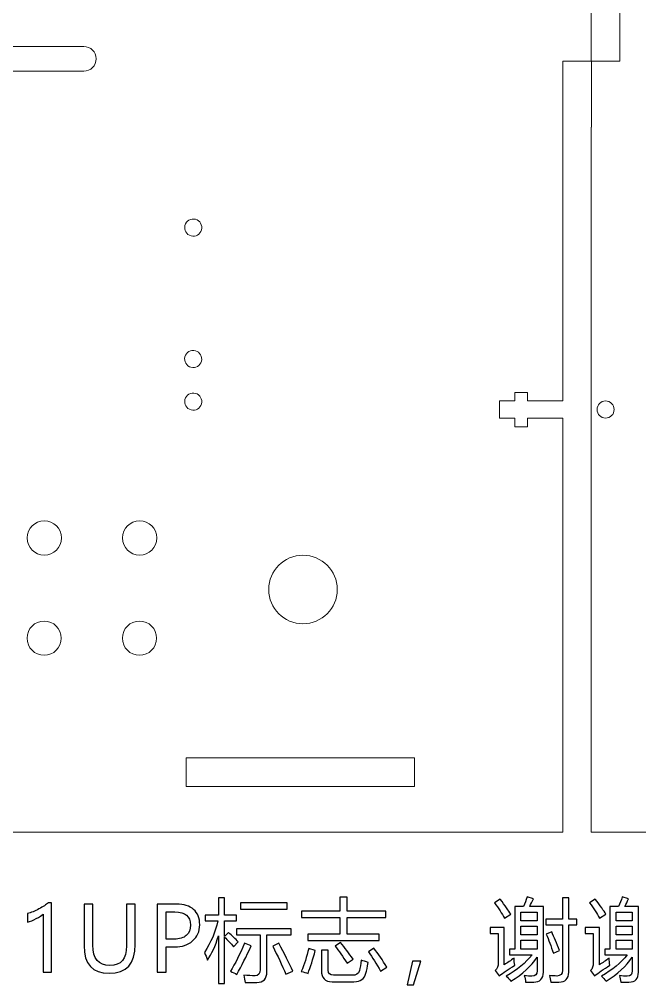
# Model space of a CAD drawing. Header units: centimetres. Extents: x -84 to 49, y -29 to 29.
# Drawn here: x -6.39 to 4.48, y -29.33 to -12.43 of the extents above; entities that cross this region are included whole.
import ezdxf

# ---------------------------------------------------------------- set-up
doc = ezdxf.new("R2010")
doc.units = ezdxf.units.CM
doc.header["$MEASUREMENT"] = 0
doc.layers.add('layer 1', color=7, linetype='Continuous')

msp = doc.modelspace()

# ---------------------------------------------------------------- linework, layer by layer
at = {"layer": 'layer 1', "color": 142, "lineweight": 20}
for points, knots in [([(3.62813, -26.66541), (3.62813, -26.66541), (28.50078, -26.66541), (28.50078, -26.66541), (28.50078, -26.66541), (28.50078, -26.66541), (29.88813, -21.49287), (29.88813, -21.49287), (29.88813, -21.49287), (29.88813, -21.49287), (28.47722, -21.11484), (28.47722, -21.11484), (28.47722, -21.11484), (28.47722, -21.11484), (28.21859, -22.08017), (28.21859, -22.08017), (28.21859, -22.08017), (28.21859, -22.08017), (27.73561, -21.95077), (27.73561, -21.95077), (27.73561, -21.95077), (27.73561, -21.95077), (27.99426, -20.98543), (27.99426, -20.98543), (27.99426, -20.98543), (27.99426, -20.98543), (27.99402, -20.98537), (27.99402, -20.98537), (27.99402, -20.98537), (27.99402, -20.98537), (28.11046, -20.55067), (28.11046, -20.55067), (28.11046, -20.55067), (28.11046, -20.55067), (24.24679, -19.51544), (24.24679, -19.51544), (24.24679, -19.51544), (24.24679, -19.51544), (24.13033, -19.95009), (24.13033, -19.95009), (24.13033, -19.95009), (24.13033, -19.95009), (20.36115, -18.94022), (20.36115, -18.94022), (20.36115, -18.94022), (20.36115, -18.94022), (20.19035, -19.57772), (20.19035, -19.57772), (20.19035, -19.57772), (20.19035, -19.57772), (20.33524, -19.61651), (20.33524, -19.61651), (20.33524, -19.61651), (20.33524, -19.61651), (20.27827, -19.82902), (20.27827, -19.82902), (20.27827, -19.82902), (20.27827, -19.82902), (20.1334, -19.79022), (20.1334, -19.79022), (20.1334, -19.79022), (20.1334, -19.79022), (20.06353, -20.05098), (20.06353, -20.05098), (20.06353, -20.05098), (20.06353, -20.05098), (19.77375, -19.97339), (19.77375, -19.97339), (19.77375, -19.97339), (19.77375, -19.97339), (19.84361, -19.71259), (19.84361, -19.71259), (19.84361, -19.71259), (19.84361, -19.71259), (19.69872, -19.67372), (19.69872, -19.67372), (19.69872, -19.67372), (19.69872, -19.67372), (19.75571, -19.46125), (19.75571, -19.46125), (19.75571, -19.46125), (19.75571, -19.46125), (19.90057, -19.50003), (19.90057, -19.50003), (19.90057, -19.50003), (19.90057, -19.50003), (20.07139, -18.86255), (20.07139, -18.86255), (20.07139, -18.86255), (20.07139, -18.86255), (16.30426, -17.85308), (16.30426, -17.85308), (16.30426, -17.85308), (16.30426, -17.85308), (16.4343, -17.36768), (16.4343, -17.36768), (16.4343, -17.36768), (13.91012, -12.86763), (11.62689, -4.30798), (17.20939, 2.113), (17.20939, 2.113), (17.20939, 2.113), (16.32521, 5.41296), (16.32521, 5.41296), (16.32521, 5.41296), (15.85448, 7.16956), (14.84009, 7.59481), (12.94908, 7.06738), (12.94908, 7.06738), (12.94908, 7.06738), (3.62849, 4.56991), (3.62849, 4.56991), (3.62849, 4.56991), (3.62849, 4.56991), (3.62849, -9.16541), (3.62849, -9.16541), (3.62849, -9.16541), (3.62849, -9.16541), (4.12813, -9.16539), (4.12813, -9.16539), (4.12813, -9.16539), (4.12813, -9.16539), (4.12812, -11.0153), (4.12812, -11.0153), (4.12812, -11.0153), (4.12812, -11.0153), (4.78809, -11.01539), (4.78809, -11.01539), (4.78809, -11.01539), (4.78809, -11.01539), (4.7881, -10.86542), (4.7881, -10.86542), (4.7881, -10.86542), (4.7881, -10.86542), (5.0081, -10.86543), (5.0081, -10.86543), (5.0081, -10.86543), (5.0081, -10.86543), (5.0081, -11.0154), (5.0081, -11.0154), (5.0081, -11.0154), (5.0081, -11.0154), (5.27811, -11.01541), (5.27811, -11.01541), (5.27811, -11.01541), (5.27811, -11.01541), (5.2781, -11.31542), (5.2781, -11.31542), (5.2781, -11.31542), (5.2781, -11.31542), (5.0081, -11.31541), (5.0081, -11.31541), (5.0081, -11.31541), (5.0081, -11.31541), (5.0081, -11.46541), (5.0081, -11.46541), (5.0081, -11.46541), (5.0081, -11.46541), (4.78808, -11.46542), (4.78808, -11.46542), (4.78808, -11.46542), (4.78808, -11.46542), (4.7881, -11.31541), (4.7881, -11.31541), (4.7881, -11.31541), (4.7881, -11.31541), (4.12809, -11.31541), (4.12809, -11.31541), (4.12809, -11.31541), (4.12809, -11.31541), (4.1281, -13.16539), (4.1281, -13.16539), (4.1281, -13.16539), (4.1281, -13.16539), (3.62849, -13.16541), (3.62849, -13.16541), (3.62849, -13.16541), (3.62849, -13.16541), (3.62849, -14.3219), (3.62849, -14.3219), (3.62849, -14.3219), (3.62849, -14.3219), (3.62813, -14.3219), (3.62813, -14.3219), (3.62813, -14.3219), (3.62812, -18.43644), (3.62813, -22.55089), (3.62813, -26.66541)], [0, 0, 0, 0, 0.0212766, 0.0212766, 0.0212766, 0.0212766, 0.04255319, 0.04255319, 0.04255319, 0.04255319, 0.06382979, 0.06382979, 0.06382979, 0.06382979, 0.08510638, 0.08510638, 0.08510638, 0.08510638, 0.10638298, 0.10638298, 0.10638298, 0.10638298, 0.12765957, 0.12765957, 0.12765957, 0.12765957, 0.14893617, 0.14893617, 0.14893617, 0.14893617, 0.17021277, 0.17021277, 0.17021277, 0.17021277, 0.19148936, 0.19148936, 0.19148936, 0.19148936, 0.21276596, 0.21276596, 0.21276596, 0.21276596, 0.23404255, 0.23404255, 0.23404255, 0.23404255, 0.25531915, 0.25531915, 0.25531915, 0.25531915, 0.27659574, 0.27659574, 0.27659574, 0.27659574, 0.29787234, 0.29787234, 0.29787234, 0.29787234, 0.31914894, 0.31914894, 0.31914894, 0.31914894, 0.34042553, 0.34042553, 0.34042553, 0.34042553, 0.36170213, 0.36170213, 0.36170213, 0.36170213, 0.38297872, 0.38297872, 0.38297872, 0.38297872, 0.40425532, 0.40425532, 0.40425532, 0.40425532, 0.42553191, 0.42553191, 0.42553191, 0.42553191, 0.44680851, 0.44680851, 0.44680851, 0.44680851, 0.46808511, 0.46808511, 0.46808511, 0.46808511, 0.4893617, 0.4893617, 0.4893617, 0.4893617, 0.5106383, 0.5106383, 0.5106383, 0.5106383, 0.53191489, 0.53191489, 0.53191489, 0.53191489, 0.55319149, 0.55319149, 0.55319149, 0.55319149, 0.57446809, 0.57446809, 0.57446809, 0.57446809, 0.59574468, 0.59574468, 0.59574468, 0.59574468, 0.61702128, 0.61702128, 0.61702128, 0.61702128, 0.63829787, 0.63829787, 0.63829787, 0.63829787, 0.65957447, 0.65957447, 0.65957447, 0.65957447, 0.68085106, 0.68085106, 0.68085106, 0.68085106, 0.70212766, 0.70212766, 0.70212766, 0.70212766, 0.72340426, 0.72340426, 0.72340426, 0.72340426, 0.74468085, 0.74468085, 0.74468085, 0.74468085, 0.76595745, 0.76595745, 0.76595745, 0.76595745, 0.78723404, 0.78723404, 0.78723404, 0.78723404, 0.80851064, 0.80851064, 0.80851064, 0.80851064, 0.82978723, 0.82978723, 0.82978723, 0.82978723, 0.85106383, 0.85106383, 0.85106383, 0.85106383, 0.87234043, 0.87234043, 0.87234043, 0.87234043, 0.89361702, 0.89361702, 0.89361702, 0.89361702, 0.91489362, 0.91489362, 0.91489362, 0.91489362, 0.93617021, 0.93617021, 0.93617021, 0.93617021, 0.95744681, 0.95744681, 0.95744681, 0.95744681, 0.9787234, 0.9787234, 0.9787234, 0.9787234, 1, 1, 1, 1]), ([(-22.07185, -26.66541), (-22.07185, -26.66541), (3.12813, -26.66541), (3.12813, -26.66541), (3.12813, -26.66541), (3.12813, -26.66541), (3.12813, -19.41539), (3.12813, -19.41539), (3.12813, -19.41539), (3.12813, -19.41539), (2.50965, -19.41539), (2.50965, -19.41539), (2.50965, -19.41539), (2.50965, -19.41539), (2.50965, -19.56539), (2.50965, -19.56539), (2.50965, -19.56539), (2.50965, -19.56539), (2.28965, -19.56539), (2.28965, -19.56539), (2.28965, -19.56539), (2.28965, -19.56539), (2.28965, -19.41539), (2.28965, -19.41539), (2.28965, -19.41539), (2.28965, -19.41539), (2.01965, -19.41539), (2.01965, -19.41539), (2.01965, -19.41539), (2.01965, -19.41539), (2.01965, -19.11539), (2.01965, -19.11539), (2.01965, -19.11539), (2.01965, -19.11539), (2.28965, -19.11539), (2.28965, -19.11539), (2.28965, -19.11539), (2.28965, -19.11539), (2.28965, -18.96539), (2.28965, -18.96539), (2.28965, -18.96539), (2.28965, -18.96539), (2.50965, -18.96539), (2.50965, -18.96539), (2.50965, -18.96539), (2.50965, -18.96539), (2.50965, -19.11539), (2.50965, -19.11539), (2.50965, -19.11539), (2.50965, -19.11539), (3.12814, -19.11539), (3.12814, -19.11539), (3.12814, -19.11539), (3.12814, -19.11539), (3.12814, -13.1654), (3.12814, -13.1654), (3.12814, -13.1654), (3.12814, -13.1654), (3.62814, -13.1654), (3.62814, -13.1654), (3.62814, -13.1654), (3.62814, -13.1654), (3.62814, -9.1654), (3.62814, -9.1654), (3.62814, -9.1654), (3.62814, -9.1654), (3.12814, -9.1654), (3.12814, -9.1654), (3.12814, -9.1654), (3.12814, -9.1654), (3.12815, -3.21983), (3.12815, -3.21983), (3.12815, -3.21983), (3.12815, -3.21983), (2.50965, -3.21983), (2.50965, -3.21983), (2.50965, -3.21983), (2.50965, -3.21983), (2.50965, -3.36983), (2.50965, -3.36983), (2.50965, -3.36983), (2.50965, -3.36983), (2.28965, -3.36983), (2.28965, -3.36983), (2.28965, -3.36983), (2.28965, -3.36983), (2.28965, -3.21983), (2.28965, -3.21983), (2.28965, -3.21983), (2.28965, -3.21983), (2.01965, -3.21983), (2.01965, -3.21983), (2.01965, -3.21983), (2.01965, -3.21983), (2.01965, -2.91983), (2.01965, -2.91983), (2.01965, -2.91983), (2.01965, -2.91983), (2.28965, -2.91983), (2.28965, -2.91983), (2.28965, -2.91983), (2.28965, -2.91983), (2.28965, -2.76983), (2.28965, -2.76983), (2.28965, -2.76983), (2.28965, -2.76983), (2.50965, -2.76983), (2.50965, -2.76983), (2.50965, -2.76983), (2.50965, -2.76983), (2.50965, -2.91983), (2.50965, -2.91983), (2.50965, -2.91983), (2.50965, -2.91983), (3.12815, -2.91983), (3.12815, -2.91983), (3.12815, -2.91983), (3.12815, -2.91983), (3.12815, 3.1309), (3.12815, 3.1309), (3.12815, 3.1309), (3.12815, 3.1309), (-6.47186, 3.1309), (-6.47186, 3.1309), (-6.47186, 3.1309), (-6.47186, 3.1309), (-6.47186, 2.64521), (-6.47186, 2.64521), (-6.47186, 2.64521), (-6.47186, 2.64521), (-9.32186, 2.64521), (-9.32186, 2.64521), (-9.32186, 2.64521), (-9.32186, 2.64521), (-9.32186, 1.9852), (-9.32186, 1.9852), (-9.32186, 1.9852), (-9.32186, 1.9852), (-9.17186, 1.9852), (-9.17186, 1.9852), (-9.17186, 1.9852), (-9.17186, 1.9852), (-9.17186, 1.76521), (-9.17186, 1.76521), (-9.17186, 1.76521), (-9.17186, 1.76521), (-9.32186, 1.7652), (-9.32186, 1.7652), (-9.32186, 1.7652), (-9.32186, 1.7652), (-9.32186, 1.5452), (-9.32186, 1.5452), (-9.32186, 1.5452), (-9.32186, 1.5452), (-9.62186, 1.5452), (-9.62186, 1.5452), (-9.62186, 1.5452), (-9.62186, 1.5452), (-9.62186, 1.7652), (-9.62186, 1.7652), (-9.62186, 1.7652), (-9.62186, 1.7652), (-9.77186, 1.7652), (-9.77186, 1.7652), (-9.77186, 1.7652), (-9.77186, 1.7652), (-9.77186, 1.9852), (-9.77186, 1.9852), (-9.77186, 1.9852), (-9.77186, 1.9852), (-9.62186, 1.9852), (-9.62186, 1.9852), (-9.62186, 1.9852), (-9.62186, 1.9852), (-9.62197, 2.64521), (-9.62197, 2.64521), (-9.62197, 2.64521), (-9.62197, 2.64521), (-12.47186, 2.64521), (-12.47186, 2.64521), (-12.47186, 2.64521), (-12.47186, 2.64521), (-12.47186, 3.1309), (-12.47186, 3.1309), (-12.47186, 3.1309), (-12.47186, 3.1309), (-22.07186, 3.1309), (-22.07186, 3.1309), (-22.07186, 3.1309), (-22.07186, 3.1309), (-22.07186, -2.91983), (-22.07186, -2.91983), (-22.07186, -2.91983), (-22.07186, -2.91983), (-21.45337, -2.91983), (-21.45337, -2.91983), (-21.45337, -2.91983), (-21.45337, -2.91983), (-21.45337, -2.76983), (-21.45337, -2.76983), (-21.45337, -2.76983), (-21.45337, -2.76983), (-21.23337, -2.76983), (-21.23337, -2.76983), (-21.23337, -2.76983), (-21.23337, -2.76983), (-21.23337, -2.91983), (-21.23337, -2.91983), (-21.23337, -2.91983), (-21.23337, -2.91983), (-20.96337, -2.91983), (-20.96337, -2.91983), (-20.96337, -2.91983), (-20.96337, -2.91983), (-20.96337, -3.21983), (-20.96337, -3.21983), (-20.96337, -3.21983), (-20.96337, -3.21983), (-21.23337, -3.21983), (-21.23337, -3.21983), (-21.23337, -3.21983), (-21.23337, -3.21983), (-21.23337, -3.36983), (-21.23337, -3.36983), (-21.23337, -3.36983), (-21.23337, -3.36983), (-21.45337, -3.36983), (-21.45337, -3.36983), (-21.45337, -3.36983), (-21.45337, -3.36983), (-21.45337, -3.21983), (-21.45337, -3.21983), (-21.45337, -3.21983), (-21.45337, -3.21983), (-22.07186, -3.21983), (-22.07186, -3.21983), (-22.07186, -3.21983), (-22.07186, -3.21983), (-22.07186, -9.1654), (-22.07186, -9.1654), (-22.07186, -9.1654), (-22.07186, -9.1654), (-22.57186, -9.1654), (-22.57186, -9.1654), (-22.57186, -9.1654), (-22.57186, -9.1654), (-22.57186, -13.1654), (-22.57186, -13.1654), (-22.57186, -13.1654), (-22.57186, -13.1654), (-22.07185, -13.1654), (-22.07185, -13.1654), (-22.07185, -13.1654), (-22.07185, -13.1654), (-22.07185, -19.11539), (-22.07185, -19.11539), (-22.07185, -19.11539), (-22.07185, -19.11539), (-21.45337, -19.11539), (-21.45337, -19.11539), (-21.45337, -19.11539), (-21.45337, -19.11539), (-21.45337, -18.96539), (-21.45337, -18.96539), (-21.45337, -18.96539), (-21.45337, -18.96539), (-21.23337, -18.96539), (-21.23337, -18.96539), (-21.23337, -18.96539), (-21.23337, -18.96539), (-21.23337, -19.11539), (-21.23337, -19.11539), (-21.23337, -19.11539), (-21.23337, -19.11539), (-20.96337, -19.11539), (-20.96337, -19.11539), (-20.96337, -19.11539), (-20.96337, -19.11539), (-20.96337, -19.41539), (-20.96337, -19.41539), (-20.96337, -19.41539), (-20.96337, -19.41539), (-21.23337, -19.41539), (-21.23337, -19.41539), (-21.23337, -19.41539), (-21.23337, -19.41539), (-21.23337, -19.56539), (-21.23337, -19.56539), (-21.23337, -19.56539), (-21.23337, -19.56539), (-21.45337, -19.56539), (-21.45337, -19.56539), (-21.45337, -19.56539), (-21.45337, -19.56539), (-21.45337, -19.41539), (-21.45337, -19.41539), (-21.45337, -19.41539), (-21.45337, -19.41539), (-22.07185, -19.41539), (-22.07185, -19.41539), (-22.07185, -19.41539), (-22.07185, -19.41539), (-22.07185, -26.66541), (-22.07185, -26.66541)], [0, 0, 0, 0, 0.01315789, 0.01315789, 0.01315789, 0.01315789, 0.02631579, 0.02631579, 0.02631579, 0.02631579, 0.03947368, 0.03947368, 0.03947368, 0.03947368, 0.05263158, 0.05263158, 0.05263158, 0.05263158, 0.06578947, 0.06578947, 0.06578947, 0.06578947, 0.07894737, 0.07894737, 0.07894737, 0.07894737, 0.09210526, 0.09210526, 0.09210526, 0.09210526, 0.10526316, 0.10526316, 0.10526316, 0.10526316, 0.11842105, 0.11842105, 0.11842105, 0.11842105, 0.13157895, 0.13157895, 0.13157895, 0.13157895, 0.14473684, 0.14473684, 0.14473684, 0.14473684, 0.15789474, 0.15789474, 0.15789474, 0.15789474, 0.17105263, 0.17105263, 0.17105263, 0.17105263, 0.18421053, 0.18421053, 0.18421053, 0.18421053, 0.19736842, 0.19736842, 0.19736842, 0.19736842, 0.21052632, 0.21052632, 0.21052632, 0.21052632, 0.22368421, 0.22368421, 0.22368421, 0.22368421, 0.23684211, 0.23684211, 0.23684211, 0.23684211, 0.25, 0.25, 0.25, 0.25, 0.26315789, 0.26315789, 0.26315789, 0.26315789, 0.27631579, 0.27631579, 0.27631579, 0.27631579, 0.28947368, 0.28947368, 0.28947368, 0.28947368, 0.30263158, 0.30263158, 0.30263158, 0.30263158, 0.31578947, 0.31578947, 0.31578947, 0.31578947, 0.32894737, 0.32894737, 0.32894737, 0.32894737, 0.34210526, 0.34210526, 0.34210526, 0.34210526, 0.35526316, 0.35526316, 0.35526316, 0.35526316, 0.36842105, 0.36842105, 0.36842105, 0.36842105, 0.38157895, 0.38157895, 0.38157895, 0.38157895, 0.39473684, 0.39473684, 0.39473684, 0.39473684, 0.40789474, 0.40789474, 0.40789474, 0.40789474, 0.42105263, 0.42105263, 0.42105263, 0.42105263, 0.43421053, 0.43421053, 0.43421053, 0.43421053, 0.44736842, 0.44736842, 0.44736842, 0.44736842, 0.46052632, 0.46052632, 0.46052632, 0.46052632, 0.47368421, 0.47368421, 0.47368421, 0.47368421, 0.48684211, 0.48684211, 0.48684211, 0.48684211, 0.5, 0.5, 0.5, 0.5, 0.51315789, 0.51315789, 0.51315789, 0.51315789, 0.52631579, 0.52631579, 0.52631579, 0.52631579, 0.53947368, 0.53947368, 0.53947368, 0.53947368, 0.55263158, 0.55263158, 0.55263158, 0.55263158, 0.56578947, 0.56578947, 0.56578947, 0.56578947, 0.57894737, 0.57894737, 0.57894737, 0.57894737, 0.59210526, 0.59210526, 0.59210526, 0.59210526, 0.60526316, 0.60526316, 0.60526316, 0.60526316, 0.61842105, 0.61842105, 0.61842105, 0.61842105, 0.63157895, 0.63157895, 0.63157895, 0.63157895, 0.64473684, 0.64473684, 0.64473684, 0.64473684, 0.65789474, 0.65789474, 0.65789474, 0.65789474, 0.67105263, 0.67105263, 0.67105263, 0.67105263, 0.68421053, 0.68421053, 0.68421053, 0.68421053, 0.69736842, 0.69736842, 0.69736842, 0.69736842, 0.71052632, 0.71052632, 0.71052632, 0.71052632, 0.72368421, 0.72368421, 0.72368421, 0.72368421, 0.73684211, 0.73684211, 0.73684211, 0.73684211, 0.75, 0.75, 0.75, 0.75, 0.76315789, 0.76315789, 0.76315789, 0.76315789, 0.77631579, 0.77631579, 0.77631579, 0.77631579, 0.78947368, 0.78947368, 0.78947368, 0.78947368, 0.80263158, 0.80263158, 0.80263158, 0.80263158, 0.81578947, 0.81578947, 0.81578947, 0.81578947, 0.82894737, 0.82894737, 0.82894737, 0.82894737, 0.84210526, 0.84210526, 0.84210526, 0.84210526, 0.85526316, 0.85526316, 0.85526316, 0.85526316, 0.86842105, 0.86842105, 0.86842105, 0.86842105, 0.88157895, 0.88157895, 0.88157895, 0.88157895, 0.89473684, 0.89473684, 0.89473684, 0.89473684, 0.90789474, 0.90789474, 0.90789474, 0.90789474, 0.92105263, 0.92105263, 0.92105263, 0.92105263, 0.93421053, 0.93421053, 0.93421053, 0.93421053, 0.94736842, 0.94736842, 0.94736842, 0.94736842, 0.96052632, 0.96052632, 0.96052632, 0.96052632, 0.97368421, 0.97368421, 0.97368421, 0.97368421, 0.98684211, 0.98684211, 0.98684211, 0.98684211, 1, 1, 1, 1]), ([(-7.92429, -12.90769), (-7.92429, -12.90769), (-5.2623, -12.90769), (-5.2623, -12.90769), (-5.2623, -12.90769), (-5.14309, -12.90769), (-5.04555, -13.0052), (-5.04555, -13.12441), (-5.04555, -13.12441), (-5.04555, -13.12441), (-5.04555, -13.12441), (-5.04555, -13.12441), (-5.04555, -13.12441), (-5.04556, -13.24362), (-5.14321, -13.34115), (-5.26229, -13.34115), (-5.26229, -13.34115), (-5.26229, -13.34115), (-7.9243, -13.34115), (-7.9243, -13.34115), (-7.9243, -13.34115), (-8.04337, -13.34115), (-8.14101, -13.24362), (-8.14102, -13.1244), (-8.14102, -13.1244), (-8.14102, -13.1244), (-8.14102, -13.1244), (-8.14102, -13.1244), (-8.14102, -13.1244), (-8.14101, -13.0052), (-8.04349, -12.90769), (-7.92429, -12.90769)], [0, 0, 0, 0, 0.125, 0.125, 0.125, 0.125, 0.25, 0.25, 0.25, 0.25, 0.375, 0.375, 0.375, 0.375, 0.5, 0.5, 0.5, 0.5, 0.625, 0.625, 0.625, 0.625, 0.75, 0.75, 0.75, 0.75, 0.875, 0.875, 0.875, 0.875, 1, 1, 1, 1]), ([(-3.20095, -16.11852), (-3.17952, -16.03852), (-3.22701, -15.95625), (-3.30703, -15.93482), (-3.30703, -15.93482), (-3.38703, -15.91336), (-3.46929, -15.96087), (-3.49074, -16.04087), (-3.49074, -16.04087), (-3.51216, -16.12088), (-3.46468, -16.20316), (-3.38467, -16.22459), (-3.38467, -16.22459), (-3.30466, -16.24603), (-3.2224, -16.19853), (-3.20095, -16.11852)], [0, 0, 0, 0, 0.25, 0.25, 0.25, 0.25, 0.5, 0.5, 0.5, 0.5, 0.75, 0.75, 0.75, 0.75, 1, 1, 1, 1]), ([(-3.20197, -18.41974), (-3.18056, -18.33974), (-3.22805, -18.25747), (-3.30805, -18.23604), (-3.30805, -18.23604), (-3.38806, -18.21458), (-3.47033, -18.26209), (-3.49176, -18.34208), (-3.49176, -18.34208), (-3.51319, -18.4221), (-3.46571, -18.50438), (-3.38571, -18.52581), (-3.38571, -18.52581), (-3.3057, -18.54724), (-3.22342, -18.49975), (-3.20197, -18.41974)], [0, 0, 0, 0, 0.25, 0.25, 0.25, 0.25, 0.5, 0.5, 0.5, 0.5, 0.75, 0.75, 0.75, 0.75, 1, 1, 1, 1]), ([(-3.20094, -19.16575), (-3.17952, -19.08575), (-3.22701, -19.00348), (-3.30702, -18.98205), (-3.30702, -18.98205), (-3.38703, -18.96059), (-3.46929, -19.0081), (-3.49074, -19.0881), (-3.49074, -19.0881), (-3.51217, -19.16811), (-3.46469, -19.25039), (-3.38467, -19.27182), (-3.38467, -19.27182), (-3.30466, -19.29326), (-3.2224, -19.24576), (-3.20094, -19.16575)], [0, 0, 0, 0, 0.25, 0.25, 0.25, 0.25, 0.5, 0.5, 0.5, 0.5, 0.75, 0.75, 0.75, 0.75, 1, 1, 1, 1]), ([(3.87811, -19.11541), (3.96094, -19.1154), (4.02811, -19.18258), (4.0281, -19.2654), (4.0281, -19.2654), (4.0281, -19.34824), (3.96095, -19.4154), (3.8781, -19.41539), (3.8781, -19.41539), (3.79527, -19.4154), (3.72811, -19.34823), (3.72812, -19.2654), (3.72812, -19.2654), (3.72809, -19.18258), (3.79528, -19.11538), (3.87811, -19.11541)], [0, 0, 0, 0, 0.25, 0.25, 0.25, 0.25, 0.5, 0.5, 0.5, 0.5, 0.75, 0.75, 0.75, 0.75, 1, 1, 1, 1]), ([(-5.95584, -21.21242), (-5.79019, -21.21242), (-5.65583, -21.34677), (-5.65583, -21.51242), (-5.65583, -21.51242), (-5.65583, -21.67807), (-5.79019, -21.81242), (-5.95584, -21.81242), (-5.95584, -21.81242), (-6.12149, -21.81242), (-6.25583, -21.67806), (-6.25583, -21.51241), (-6.25583, -21.51241), (-6.25583, -21.34676), (-6.12149, -21.21242), (-5.95584, -21.21242)], [0, 0, 0, 0, 0.25, 0.25, 0.25, 0.25, 0.5, 0.5, 0.5, 0.5, 0.75, 0.75, 0.75, 0.75, 1, 1, 1, 1]), ([(-4.2848, -21.21243), (-4.11915, -21.21243), (-3.9848, -21.34678), (-3.9848, -21.51243), (-3.9848, -21.51243), (-3.9848, -21.67808), (-4.11915, -21.81242), (-4.2848, -21.81242), (-4.2848, -21.81242), (-4.45045, -21.81242), (-4.58481, -21.67808), (-4.58481, -21.51243), (-4.58481, -21.51243), (-4.58481, -21.34678), (-4.45045, -21.21243), (-4.2848, -21.21243)], [0, 0, 0, 0, 0.25, 0.25, 0.25, 0.25, 0.5, 0.5, 0.5, 0.5, 0.75, 0.75, 0.75, 0.75, 1, 1, 1, 1]), ([(-1.4234, -21.81603), (-1.09206, -21.81602), (-0.82343, -22.08469), (-0.8234, -22.41606), (-0.8234, -22.41606), (-0.82344, -22.74734), (-1.09205, -23.01602), (-1.42341, -23.01601), (-1.42341, -23.01601), (-1.75473, -23.01601), (-2.02336, -22.74737), (-2.0234, -22.41603), (-2.0234, -22.41603), (-2.02336, -22.08469), (-1.75474, -21.81604), (-1.4234, -21.81603)], [0, 0, 0, 0, 0.25, 0.25, 0.25, 0.25, 0.5, 0.5, 0.5, 0.5, 0.75, 0.75, 0.75, 0.75, 1, 1, 1, 1]), ([(-5.95793, -22.9685), (-5.79228, -22.9685), (-5.65792, -23.10285), (-5.65792, -23.2685), (-5.65792, -23.2685), (-5.65792, -23.43415), (-5.79228, -23.5685), (-5.95793, -23.5685), (-5.95793, -23.5685), (-6.12358, -23.5685), (-6.25792, -23.43414), (-6.25792, -23.2685), (-6.25792, -23.2685), (-6.25792, -23.10286), (-6.12358, -22.9685), (-5.95793, -22.9685)], [0, 0, 0, 0, 0.25, 0.25, 0.25, 0.25, 0.5, 0.5, 0.5, 0.5, 0.75, 0.75, 0.75, 0.75, 1, 1, 1, 1]), ([(-4.28689, -22.9685), (-4.12124, -22.9685), (-3.98689, -23.10285), (-3.98689, -23.2685), (-3.98689, -23.2685), (-3.98689, -23.43415), (-4.12124, -23.5685), (-4.28689, -23.5685), (-4.28689, -23.5685), (-4.45254, -23.5685), (-4.5869, -23.43415), (-4.5869, -23.2685), (-4.5869, -23.2685), (-4.5869, -23.10285), (-4.45254, -22.9685), (-4.28689, -22.9685)], [0, 0, 0, 0, 0.25, 0.25, 0.25, 0.25, 0.5, 0.5, 0.5, 0.5, 0.75, 0.75, 0.75, 0.75, 1, 1, 1, 1]), ([(0.52819, -25.86541), (0.52819, -25.86541), (-3.47181, -25.86541), (-3.47181, -25.86541), (-3.47181, -25.86541), (-3.47181, -25.86541), (-3.47181, -25.36464), (-3.47181, -25.36464), (-3.47181, -25.36464), (-3.47181, -25.36464), (0.52819, -25.36464), (0.52819, -25.36464), (0.52819, -25.36464), (0.52819, -25.36464), (0.52819, -25.86541), (0.52819, -25.86541)], [0, 0, 0, 0, 0.25, 0.25, 0.25, 0.25, 0.5, 0.5, 0.5, 0.5, 0.75, 0.75, 0.75, 0.75, 1, 1, 1, 1])]:
    msp.add_open_spline(points, degree=3, knots=knots, dxfattribs=at)
at = {"layer": 'layer 1', "color": 250}
for points, knots in [([(-3.14867, -28.76966), (-3.03486, -28.5945), (-2.95699, -28.41121), (-2.91503, -28.21953), (-2.91503, -28.21953), (-2.91503, -28.21953), (-3.13791, -28.21953), (-3.13791, -28.21953), (-3.13791, -28.21953), (-3.13791, -28.21953), (-3.13791, -28.11517), (-3.13791, -28.11517), (-3.13791, -28.11517), (-3.13791, -28.11517), (-2.90428, -28.11517), (-2.90428, -28.11517), (-2.90428, -28.11517), (-2.90428, -28.11517), (-2.90428, -27.81389), (-2.90428, -27.81389), (-2.90428, -27.81389), (-2.90428, -27.81389), (-2.79677, -27.81389), (-2.79677, -27.81389), (-2.79677, -27.81389), (-2.79677, -27.81389), (-2.79677, -28.11517), (-2.79677, -28.11517), (-2.79677, -28.11517), (-2.79677, -28.11517), (-2.58779, -28.11517), (-2.58779, -28.11517), (-2.58779, -28.11517), (-2.58779, -28.11517), (-2.58779, -28.21953), (-2.58779, -28.21953), (-2.58779, -28.21953), (-2.58779, -28.21953), (-2.79677, -28.21953), (-2.79677, -28.21953), (-2.79677, -28.21953), (-2.79677, -28.21953), (-2.79677, -28.49145), (-2.79677, -28.49145), (-2.79677, -28.49145), (-2.79677, -28.49145), (-2.7307, -28.42222), (-2.7307, -28.42222), (-2.7307, -28.42222), (-2.66514, -28.4786), (-2.60719, -28.53288), (-2.55711, -28.58532), (-2.55711, -28.58532), (-2.55711, -28.58532), (-2.6384, -28.66975), (-2.6384, -28.66975), (-2.6384, -28.66975), (-2.68769, -28.6139), (-2.7404, -28.55753), (-2.79677, -28.50063), (-2.79677, -28.50063), (-2.79677, -28.50063), (-2.79677, -29.31191), (-2.79677, -29.31191), (-2.79677, -29.31191), (-2.79677, -29.31191), (-2.90428, -29.31191), (-2.90428, -29.31191), (-2.90428, -29.31191), (-2.90428, -29.31191), (-2.90428, -28.47991), (-2.90428, -28.47991), (-2.90428, -28.47991), (-2.95856, -28.65612), (-3.02306, -28.79771), (-3.0978, -28.9047), (-3.0978, -28.9047), (-3.11222, -28.86064), (-3.129, -28.81554), (-3.14867, -28.76966)], [0, 0, 0, 0, 0.05, 0.05, 0.05, 0.05, 0.1, 0.1, 0.1, 0.1, 0.15, 0.15, 0.15, 0.15, 0.2, 0.2, 0.2, 0.2, 0.25, 0.25, 0.25, 0.25, 0.3, 0.3, 0.3, 0.3, 0.35, 0.35, 0.35, 0.35, 0.4, 0.4, 0.4, 0.4, 0.45, 0.45, 0.45, 0.45, 0.5, 0.5, 0.5, 0.5, 0.55, 0.55, 0.55, 0.55, 0.6, 0.6, 0.6, 0.6, 0.65, 0.65, 0.65, 0.65, 0.7, 0.7, 0.7, 0.7, 0.75, 0.75, 0.75, 0.75, 0.8, 0.8, 0.8, 0.8, 0.85, 0.85, 0.85, 0.85, 0.9, 0.9, 0.9, 0.9, 0.95, 0.95, 0.95, 0.95, 1, 1, 1, 1]), ([(-1.33782, -28.45159), (-1.33782, -28.45159), (-0.77694, -28.45159), (-0.77694, -28.45159), (-0.77694, -28.45159), (-0.77694, -28.45159), (-0.77694, -28.1566), (-0.77694, -28.1566), (-0.77694, -28.1566), (-0.77694, -28.1566), (-1.45135, -28.1566), (-1.45135, -28.1566), (-1.45135, -28.1566), (-1.45135, -28.1566), (-1.45135, -28.04909), (-1.45135, -28.04909), (-1.45135, -28.04909), (-1.45135, -28.04909), (-0.77694, -28.04909), (-0.77694, -28.04909), (-0.77694, -28.04909), (-0.77694, -28.04909), (-0.77694, -27.80314), (-0.77694, -27.80314), (-0.77694, -27.80314), (-0.77694, -27.80314), (-0.65108, -27.80314), (-0.65108, -27.80314), (-0.65108, -27.80314), (-0.65108, -27.80314), (-0.65108, -28.04909), (-0.65108, -28.04909), (-0.65108, -28.04909), (-0.65108, -28.04909), (0.02648, -28.04909), (0.02648, -28.04909), (0.02648, -28.04909), (0.02648, -28.04909), (0.02648, -28.1566), (0.02648, -28.1566), (0.02648, -28.1566), (0.02648, -28.1566), (-0.65108, -28.1566), (-0.65108, -28.1566), (-0.65108, -28.1566), (-0.65108, -28.1566), (-0.65108, -28.45159), (-0.65108, -28.45159), (-0.65108, -28.45159), (-0.65108, -28.45159), (-0.0902, -28.45159), (-0.0902, -28.45159), (-0.0902, -28.45159), (-0.0902, -28.45159), (-0.0902, -28.5591), (-0.0902, -28.5591), (-0.0902, -28.5591), (-0.0902, -28.5591), (-1.33782, -28.5591), (-1.33782, -28.5591), (-1.33782, -28.5591), (-1.33782, -28.5591), (-1.33782, -28.45159), (-1.33782, -28.45159)], [0, 0, 0, 0, 0.0625, 0.0625, 0.0625, 0.0625, 0.125, 0.125, 0.125, 0.125, 0.1875, 0.1875, 0.1875, 0.1875, 0.25, 0.25, 0.25, 0.25, 0.3125, 0.3125, 0.3125, 0.3125, 0.375, 0.375, 0.375, 0.375, 0.4375, 0.4375, 0.4375, 0.4375, 0.5, 0.5, 0.5, 0.5, 0.5625, 0.5625, 0.5625, 0.5625, 0.625, 0.625, 0.625, 0.625, 0.6875, 0.6875, 0.6875, 0.6875, 0.75, 0.75, 0.75, 0.75, 0.8125, 0.8125, 0.8125, 0.8125, 0.875, 0.875, 0.875, 0.875, 0.9375, 0.9375, 0.9375, 0.9375, 1, 1, 1, 1]), ([(2.0319, -27.83854), (2.11895, -27.95417), (2.18083, -28.04123), (2.21781, -28.0997), (2.21781, -28.0997), (2.21781, -28.0997), (2.10715, -28.17181), (2.10715, -28.17181), (2.10715, -28.17181), (2.06205, -28.09), (2.00358, -27.99927), (1.93199, -27.89989), (1.93199, -27.89989), (1.93199, -27.89989), (2.0319, -27.83854), (2.0319, -27.83854)], [0, 0, 0, 0, 0.25, 0.25, 0.25, 0.25, 0.5, 0.5, 0.5, 0.5, 0.75, 0.75, 0.75, 0.75, 1, 1, 1, 1]), ([(2.13783, -29.18448), (2.33134, -29.07749), (2.48212, -28.95294), (2.59041, -28.81109), (2.59041, -28.81109), (2.59041, -28.81109), (2.1963, -28.81109), (2.1963, -28.81109), (2.1963, -28.81109), (2.1963, -28.81109), (2.1963, -28.71118), (2.1963, -28.71118), (2.1963, -28.71118), (2.1963, -28.71118), (2.28834, -28.71118), (2.28834, -28.71118), (2.28834, -28.71118), (2.28834, -28.71118), (2.28834, -27.96309), (2.28834, -27.96309), (2.28834, -27.96309), (2.28834, -27.96309), (2.44042, -27.96309), (2.44042, -27.96309), (2.44042, -27.96309), (2.46245, -27.91222), (2.48395, -27.85742), (2.50493, -27.79868), (2.50493, -27.79868), (2.50493, -27.79868), (2.61401, -27.82936), (2.61401, -27.82936), (2.61401, -27.82936), (2.59198, -27.87787), (2.57048, -27.92244), (2.54951, -27.96309), (2.54951, -27.96309), (2.54951, -27.96309), (2.78786, -27.96309), (2.78786, -27.96309), (2.78786, -27.96309), (2.78786, -27.96309), (2.78786, -29.11525), (2.78786, -29.11525), (2.78786, -29.11525), (2.78786, -29.23089), (2.73148, -29.28936), (2.61873, -29.29041), (2.61873, -29.29041), (2.58176, -29.29041), (2.53482, -29.29041), (2.4774, -29.29041), (2.4774, -29.29041), (2.47137, -29.2516), (2.4635, -29.21358), (2.45432, -29.17661), (2.45432, -29.17661), (2.50545, -29.1829), (2.55003, -29.18605), (2.58805, -29.18605), (2.58805, -29.18605), (2.64941, -29.18605), (2.68009, -29.15432), (2.68009, -29.09061), (2.68009, -29.09061), (2.68009, -29.09061), (2.68009, -28.8533), (2.68009, -28.8533), (2.68009, -28.8533), (2.5752, -29.01168), (2.42207, -29.1517), (2.22069, -29.27363), (2.22069, -29.27363), (2.19211, -29.23771), (2.16458, -29.20808), (2.13783, -29.18448)], [0, 0, 0, 0, 0.05263158, 0.05263158, 0.05263158, 0.05263158, 0.10526316, 0.10526316, 0.10526316, 0.10526316, 0.15789474, 0.15789474, 0.15789474, 0.15789474, 0.21052632, 0.21052632, 0.21052632, 0.21052632, 0.26315789, 0.26315789, 0.26315789, 0.26315789, 0.31578947, 0.31578947, 0.31578947, 0.31578947, 0.36842105, 0.36842105, 0.36842105, 0.36842105, 0.42105263, 0.42105263, 0.42105263, 0.42105263, 0.47368421, 0.47368421, 0.47368421, 0.47368421, 0.52631579, 0.52631579, 0.52631579, 0.52631579, 0.57894737, 0.57894737, 0.57894737, 0.57894737, 0.63157895, 0.63157895, 0.63157895, 0.63157895, 0.68421053, 0.68421053, 0.68421053, 0.68421053, 0.73684211, 0.73684211, 0.73684211, 0.73684211, 0.78947368, 0.78947368, 0.78947368, 0.78947368, 0.84210526, 0.84210526, 0.84210526, 0.84210526, 0.89473684, 0.89473684, 0.89473684, 0.89473684, 0.94736842, 0.94736842, 0.94736842, 0.94736842, 1, 1, 1, 1]), ([(2.83086, -28.18571), (2.83086, -28.18571), (3.12428, -28.18571), (3.12428, -28.18571), (3.12428, -28.18571), (3.12428, -28.18571), (3.12428, -27.81704), (3.12428, -27.81704), (3.12428, -27.81704), (3.12428, -27.81704), (3.23178, -27.81704), (3.23178, -27.81704), (3.23178, -27.81704), (3.23178, -27.81704), (3.23178, -28.18571), (3.23178, -28.18571), (3.23178, -28.18571), (3.23178, -28.18571), (3.37626, -28.18571), (3.37626, -28.18571), (3.37626, -28.18571), (3.37626, -28.18571), (3.37626, -28.28876), (3.37626, -28.28876), (3.37626, -28.28876), (3.37626, -28.28876), (3.23178, -28.28876), (3.23178, -28.28876), (3.23178, -28.28876), (3.23178, -28.28876), (3.23178, -29.11525), (3.23178, -29.11525), (3.23178, -29.11525), (3.23178, -29.23089), (3.17384, -29.28936), (3.0582, -29.29041), (3.0582, -29.29041), (3.02437, -29.29041), (2.97822, -29.29041), (2.91975, -29.29041), (2.91975, -29.29041), (2.91372, -29.25056), (2.90612, -29.21149), (2.89694, -29.17373), (2.89694, -29.17373), (2.94387, -29.17976), (2.98583, -29.1829), (3.0228, -29.1829), (3.0228, -29.1829), (3.09045, -29.1829), (3.12428, -29.15118), (3.12428, -29.08772), (3.12428, -29.08772), (3.12428, -29.08772), (3.12428, -28.28876), (3.12428, -28.28876), (3.12428, -28.28876), (3.12428, -28.28876), (2.83086, -28.28876), (2.83086, -28.28876), (2.83086, -28.28876), (2.83086, -28.28876), (2.83086, -28.18571), (2.83086, -28.18571)], [0, 0, 0, 0, 0.0625, 0.0625, 0.0625, 0.0625, 0.125, 0.125, 0.125, 0.125, 0.1875, 0.1875, 0.1875, 0.1875, 0.25, 0.25, 0.25, 0.25, 0.3125, 0.3125, 0.3125, 0.3125, 0.375, 0.375, 0.375, 0.375, 0.4375, 0.4375, 0.4375, 0.4375, 0.5, 0.5, 0.5, 0.5, 0.5625, 0.5625, 0.5625, 0.5625, 0.625, 0.625, 0.625, 0.625, 0.6875, 0.6875, 0.6875, 0.6875, 0.75, 0.75, 0.75, 0.75, 0.8125, 0.8125, 0.8125, 0.8125, 0.875, 0.875, 0.875, 0.875, 0.9375, 0.9375, 0.9375, 0.9375, 1, 1, 1, 1]), ([(3.69827, -27.83854), (3.78532, -27.95417), (3.8472, -28.04123), (3.88418, -28.0997), (3.88418, -28.0997), (3.88418, -28.0997), (3.77352, -28.17181), (3.77352, -28.17181), (3.77352, -28.17181), (3.72842, -28.09), (3.66995, -27.99927), (3.59836, -27.89989), (3.59836, -27.89989), (3.59836, -27.89989), (3.69827, -27.83854), (3.69827, -27.83854)], [0, 0, 0, 0, 0.25, 0.25, 0.25, 0.25, 0.5, 0.5, 0.5, 0.5, 0.75, 0.75, 0.75, 0.75, 1, 1, 1, 1]), ([(3.8042, -29.18448), (3.99771, -29.07749), (4.14849, -28.95294), (4.25678, -28.81109), (4.25678, -28.81109), (4.25678, -28.81109), (3.86267, -28.81109), (3.86267, -28.81109), (3.86267, -28.81109), (3.86267, -28.81109), (3.86267, -28.71118), (3.86267, -28.71118), (3.86267, -28.71118), (3.86267, -28.71118), (3.95471, -28.71118), (3.95471, -28.71118), (3.95471, -28.71118), (3.95471, -28.71118), (3.95471, -27.96309), (3.95471, -27.96309), (3.95471, -27.96309), (3.95471, -27.96309), (4.10679, -27.96309), (4.10679, -27.96309), (4.10679, -27.96309), (4.12882, -27.91222), (4.15032, -27.85742), (4.1713, -27.79868), (4.1713, -27.79868), (4.1713, -27.79868), (4.28038, -27.82936), (4.28038, -27.82936), (4.28038, -27.82936), (4.25835, -27.87787), (4.23685, -27.92244), (4.21588, -27.96309), (4.21588, -27.96309), (4.21588, -27.96309), (4.45423, -27.96309), (4.45423, -27.96309), (4.45423, -27.96309), (4.45423, -27.96309), (4.45423, -29.11525), (4.45423, -29.11525), (4.45423, -29.11525), (4.45423, -29.23089), (4.39785, -29.28936), (4.2851, -29.29041), (4.2851, -29.29041), (4.24813, -29.29041), (4.20119, -29.29041), (4.14377, -29.29041), (4.14377, -29.29041), (4.13774, -29.2516), (4.12987, -29.21358), (4.12069, -29.17661), (4.12069, -29.17661), (4.17182, -29.1829), (4.2164, -29.18605), (4.25442, -29.18605), (4.25442, -29.18605), (4.31578, -29.18605), (4.34646, -29.15432), (4.34646, -29.09061), (4.34646, -29.09061), (4.34646, -29.09061), (4.34646, -28.8533), (4.34646, -28.8533), (4.34646, -28.8533), (4.24157, -29.01168), (4.08844, -29.1517), (3.88706, -29.27363), (3.88706, -29.27363), (3.85848, -29.23771), (3.83095, -29.20808), (3.8042, -29.18448)], [0, 0, 0, 0, 0.05263158, 0.05263158, 0.05263158, 0.05263158, 0.10526316, 0.10526316, 0.10526316, 0.10526316, 0.15789474, 0.15789474, 0.15789474, 0.15789474, 0.21052632, 0.21052632, 0.21052632, 0.21052632, 0.26315789, 0.26315789, 0.26315789, 0.26315789, 0.31578947, 0.31578947, 0.31578947, 0.31578947, 0.36842105, 0.36842105, 0.36842105, 0.36842105, 0.42105263, 0.42105263, 0.42105263, 0.42105263, 0.47368421, 0.47368421, 0.47368421, 0.47368421, 0.52631579, 0.52631579, 0.52631579, 0.52631579, 0.57894737, 0.57894737, 0.57894737, 0.57894737, 0.63157895, 0.63157895, 0.63157895, 0.63157895, 0.68421053, 0.68421053, 0.68421053, 0.68421053, 0.73684211, 0.73684211, 0.73684211, 0.73684211, 0.78947368, 0.78947368, 0.78947368, 0.78947368, 0.84210526, 0.84210526, 0.84210526, 0.84210526, 0.89473684, 0.89473684, 0.89473684, 0.89473684, 0.94736842, 0.94736842, 0.94736842, 0.94736842, 1, 1, 1, 1]), ([(-5.97507, -29.11604), (-5.97507, -29.11604), (-5.97507, -28.09813), (-5.97507, -28.09813), (-5.97507, -28.09813), (-5.99867, -28.12173), (-6.03853, -28.14821), (-6.09464, -28.17732), (-6.09464, -28.17732), (-6.15076, -28.20642), (-6.20241, -28.22687), (-6.25014, -28.23867), (-6.25014, -28.23867), (-6.25014, -28.23867), (-6.25014, -28.09131), (-6.25014, -28.09131), (-6.25014, -28.09131), (-6.1872, -28.07374), (-6.11982, -28.04595), (-6.04797, -28.00793), (-6.04797, -28.00793), (-5.97638, -27.96964), (-5.92132, -27.93372), (-5.88304, -27.89989), (-5.88304, -27.89989), (-5.88304, -27.89989), (-5.82614, -27.89989), (-5.82614, -27.89989), (-5.82614, -27.89989), (-5.82614, -27.89989), (-5.82614, -29.11604), (-5.82614, -29.11604), (-5.82614, -29.11604), (-5.82614, -29.11604), (-5.97507, -29.11604), (-5.97507, -29.11604)], [0, 0, 0, 0, 0.11111111, 0.11111111, 0.11111111, 0.11111111, 0.22222222, 0.22222222, 0.22222222, 0.22222222, 0.33333333, 0.33333333, 0.33333333, 0.33333333, 0.44444444, 0.44444444, 0.44444444, 0.44444444, 0.55555556, 0.55555556, 0.55555556, 0.55555556, 0.66666667, 0.66666667, 0.66666667, 0.66666667, 0.77777778, 0.77777778, 0.77777778, 0.77777778, 0.88888889, 0.88888889, 0.88888889, 0.88888889, 1, 1, 1, 1]), ([(-4.36167, -28.63121), (-4.36167, -28.96789), (-4.51428, -29.13597), (-4.81949, -29.13597), (-4.81949, -29.13597), (-5.11186, -29.13597), (-5.25818, -28.97366), (-5.25818, -28.64904), (-5.25818, -28.64904), (-5.25818, -28.64904), (-5.25818, -27.92612), (-5.25818, -27.92612), (-5.25818, -27.92612), (-5.25818, -27.92612), (-5.10452, -27.92612), (-5.10452, -27.92612), (-5.10452, -27.92612), (-5.10452, -27.92612), (-5.10452, -28.64196), (-5.10452, -28.64196), (-5.10452, -28.64196), (-5.10452, -28.88031), (-5.00462, -28.99936), (-4.80481, -28.99936), (-4.80481, -28.99936), (-4.61182, -28.99936), (-4.51533, -28.88398), (-4.51533, -28.6535), (-4.51533, -28.6535), (-4.51533, -28.6535), (-4.51533, -27.92612), (-4.51533, -27.92612), (-4.51533, -27.92612), (-4.51533, -27.92612), (-4.36167, -27.92612), (-4.36167, -27.92612), (-4.36167, -27.92612), (-4.36167, -27.92612), (-4.36167, -28.63121), (-4.36167, -28.63121)], [0, 0, 0, 0, 0.1, 0.1, 0.1, 0.1, 0.2, 0.2, 0.2, 0.2, 0.3, 0.3, 0.3, 0.3, 0.4, 0.4, 0.4, 0.4, 0.5, 0.5, 0.5, 0.5, 0.6, 0.6, 0.6, 0.6, 0.7, 0.7, 0.7, 0.7, 0.8, 0.8, 0.8, 0.8, 0.9, 0.9, 0.9, 0.9, 1, 1, 1, 1]), ([(-3.8223, -28.67133), (-3.8223, -28.67133), (-3.8223, -29.11604), (-3.8223, -29.11604), (-3.8223, -29.11604), (-3.8223, -29.11604), (-3.97595, -29.11604), (-3.97595, -29.11604), (-3.97595, -29.11604), (-3.97595, -29.11604), (-3.97595, -27.92612), (-3.97595, -27.92612), (-3.97595, -27.92612), (-3.97595, -27.92612), (-3.63796, -27.92612), (-3.63796, -27.92612), (-3.63796, -27.92612), (-3.50948, -27.92612), (-3.40957, -27.95706), (-3.33877, -28.01894), (-3.33877, -28.01894), (-3.26771, -28.08108), (-3.23232, -28.16971), (-3.23232, -28.28482), (-3.23232, -28.28482), (-3.23232, -28.40151), (-3.27375, -28.49617), (-3.35687, -28.5688), (-3.35687, -28.5688), (-3.43973, -28.64117), (-3.54356, -28.67526), (-3.66785, -28.67133), (-3.66785, -28.67133), (-3.66785, -28.67133), (-3.8223, -28.67133), (-3.8223, -28.67133)], [0, 0, 0, 0, 0.11111111, 0.11111111, 0.11111111, 0.11111111, 0.22222222, 0.22222222, 0.22222222, 0.22222222, 0.33333333, 0.33333333, 0.33333333, 0.33333333, 0.44444444, 0.44444444, 0.44444444, 0.44444444, 0.55555556, 0.55555556, 0.55555556, 0.55555556, 0.66666667, 0.66666667, 0.66666667, 0.66666667, 0.77777778, 0.77777778, 0.77777778, 0.77777778, 0.88888889, 0.88888889, 0.88888889, 0.88888889, 1, 1, 1, 1]), ([(-2.51857, -27.90461), (-2.51857, -27.90461), (-1.70125, -27.90461), (-1.70125, -27.90461), (-1.70125, -27.90461), (-1.70125, -27.90461), (-1.70125, -28.01212), (-1.70125, -28.01212), (-1.70125, -28.01212), (-1.70125, -28.01212), (-2.51857, -28.01212), (-2.51857, -28.01212), (-2.51857, -28.01212), (-2.51857, -28.01212), (-2.51857, -27.90461), (-2.51857, -27.90461)], [0, 0, 0, 0, 0.25, 0.25, 0.25, 0.25, 0.5, 0.5, 0.5, 0.5, 0.75, 0.75, 0.75, 0.75, 1, 1, 1, 1]), ([(-3.8223, -28.06142), (-3.8223, -28.06142), (-3.8223, -28.53602), (-3.8223, -28.53602), (-3.8223, -28.53602), (-3.8223, -28.53602), (-3.68018, -28.53602), (-3.68018, -28.53602), (-3.68018, -28.53602), (-3.58657, -28.53602), (-3.51524, -28.51505), (-3.46673, -28.47257), (-3.46673, -28.47257), (-3.41796, -28.43035), (-3.39358, -28.36978), (-3.39358, -28.29112), (-3.39358, -28.29112), (-3.39358, -28.13798), (-3.4843, -28.06142), (-3.66549, -28.06142), (-3.66549, -28.06142), (-3.66549, -28.06142), (-3.8223, -28.06142), (-3.8223, -28.06142)], [0, 0, 0, 0, 0.16666667, 0.16666667, 0.16666667, 0.16666667, 0.33333333, 0.33333333, 0.33333333, 0.33333333, 0.5, 0.5, 0.5, 0.5, 0.66666667, 0.66666667, 0.66666667, 0.66666667, 0.83333333, 0.83333333, 0.83333333, 0.83333333, 1, 1, 1, 1]), ([(2.68009, -28.06273), (2.68009, -28.06273), (2.39585, -28.06273), (2.39585, -28.06273), (2.39585, -28.06273), (2.39585, -28.06273), (2.39585, -28.21481), (2.39585, -28.21481), (2.39585, -28.21481), (2.39585, -28.21481), (2.68009, -28.21481), (2.68009, -28.21481), (2.68009, -28.21481), (2.68009, -28.21481), (2.68009, -28.06273), (2.68009, -28.06273)], [0, 0, 0, 0, 0.25, 0.25, 0.25, 0.25, 0.5, 0.5, 0.5, 0.5, 0.75, 0.75, 0.75, 0.75, 1, 1, 1, 1]), ([(4.34646, -28.06273), (4.34646, -28.06273), (4.06222, -28.06273), (4.06222, -28.06273), (4.06222, -28.06273), (4.06222, -28.06273), (4.06222, -28.21481), (4.06222, -28.21481), (4.06222, -28.21481), (4.06222, -28.21481), (4.34646, -28.21481), (4.34646, -28.21481), (4.34646, -28.21481), (4.34646, -28.21481), (4.34646, -28.06273), (4.34646, -28.06273)], [0, 0, 0, 0, 0.25, 0.25, 0.25, 0.25, 0.5, 0.5, 0.5, 0.5, 0.75, 0.75, 0.75, 0.75, 1, 1, 1, 1]), ([(-2.58936, -28.35483), (-2.58936, -28.35483), (-1.63071, -28.35483), (-1.63071, -28.35483), (-1.63071, -28.35483), (-1.63071, -28.35483), (-1.63071, -28.46234), (-1.63071, -28.46234), (-1.63071, -28.46234), (-1.63071, -28.46234), (-2.05471, -28.46234), (-2.05471, -28.46234), (-2.05471, -28.46234), (-2.05471, -28.46234), (-2.05471, -29.1045), (-2.05471, -29.1045), (-2.05471, -29.1045), (-2.05471, -29.23246), (-2.11345, -29.29644), (-2.23144, -29.29644), (-2.23144, -29.29644), (-2.28677, -29.29749), (-2.35468, -29.29697), (-2.43571, -29.29513), (-2.43571, -29.29513), (-2.44069, -29.25816), (-2.44803, -29.21568), (-2.45721, -29.16743), (-2.45721, -29.16743), (-2.38641, -29.17582), (-2.32191, -29.17976), (-2.2637, -29.17976), (-2.2637, -29.17976), (-2.20207, -29.17976), (-2.1714, -29.142), (-2.1714, -29.06622), (-2.1714, -29.06622), (-2.1714, -29.06622), (-2.1714, -28.46234), (-2.1714, -28.46234), (-2.1714, -28.46234), (-2.1714, -28.46234), (-2.58936, -28.46234), (-2.58936, -28.46234), (-2.58936, -28.46234), (-2.58936, -28.46234), (-2.58936, -28.35483), (-2.58936, -28.35483)], [0, 0, 0, 0, 0.08333333, 0.08333333, 0.08333333, 0.08333333, 0.16666667, 0.16666667, 0.16666667, 0.16666667, 0.25, 0.25, 0.25, 0.25, 0.33333333, 0.33333333, 0.33333333, 0.33333333, 0.41666667, 0.41666667, 0.41666667, 0.41666667, 0.5, 0.5, 0.5, 0.5, 0.58333333, 0.58333333, 0.58333333, 0.58333333, 0.66666667, 0.66666667, 0.66666667, 0.66666667, 0.75, 0.75, 0.75, 0.75, 0.83333333, 0.83333333, 0.83333333, 0.83333333, 0.91666667, 0.91666667, 0.91666667, 0.91666667, 1, 1, 1, 1]), ([(2.27471, -28.86956), (2.27549, -28.91256), (2.27916, -28.95399), (2.28546, -28.99385), (2.28546, -28.99385), (2.17664, -29.0636), (2.08722, -29.12548), (2.01643, -29.17976), (2.01643, -29.17976), (2.01643, -29.17976), (1.94589, -29.08772), (1.94589, -29.08772), (1.94589, -29.08772), (1.97972, -29.05494), (1.9965, -29.01089), (1.9965, -28.95557), (1.9965, -28.95557), (1.9965, -28.95557), (1.9965, -28.43612), (1.9965, -28.43612), (1.9965, -28.43612), (1.9965, -28.43612), (1.85359, -28.43612), (1.85359, -28.43612), (1.85359, -28.43612), (1.85359, -28.43612), (1.85359, -28.33176), (1.85359, -28.33176), (1.85359, -28.33176), (1.85359, -28.33176), (2.10401, -28.33176), (2.10401, -28.33176), (2.10401, -28.33176), (2.10401, -28.33176), (2.10401, -28.98624), (2.10401, -28.98624), (2.10401, -28.98624), (2.16038, -28.94927), (2.21728, -28.91046), (2.27471, -28.86956)], [0, 0, 0, 0, 0.1, 0.1, 0.1, 0.1, 0.2, 0.2, 0.2, 0.2, 0.3, 0.3, 0.3, 0.3, 0.4, 0.4, 0.4, 0.4, 0.5, 0.5, 0.5, 0.5, 0.6, 0.6, 0.6, 0.6, 0.7, 0.7, 0.7, 0.7, 0.8, 0.8, 0.8, 0.8, 0.9, 0.9, 0.9, 0.9, 1, 1, 1, 1]), ([(2.39585, -28.46234), (2.39585, -28.46234), (2.68009, -28.46234), (2.68009, -28.46234), (2.68009, -28.46234), (2.68009, -28.46234), (2.68009, -28.31026), (2.68009, -28.31026), (2.68009, -28.31026), (2.68009, -28.31026), (2.39585, -28.31026), (2.39585, -28.31026), (2.39585, -28.31026), (2.39585, -28.31026), (2.39585, -28.46234), (2.39585, -28.46234)], [0, 0, 0, 0, 0.25, 0.25, 0.25, 0.25, 0.5, 0.5, 0.5, 0.5, 0.75, 0.75, 0.75, 0.75, 1, 1, 1, 1]), ([(3.94108, -28.86956), (3.94186, -28.91256), (3.94553, -28.95399), (3.95183, -28.99385), (3.95183, -28.99385), (3.84301, -29.0636), (3.75359, -29.12548), (3.6828, -29.17976), (3.6828, -29.17976), (3.6828, -29.17976), (3.61226, -29.08772), (3.61226, -29.08772), (3.61226, -29.08772), (3.64609, -29.05494), (3.66287, -29.01089), (3.66287, -28.95557), (3.66287, -28.95557), (3.66287, -28.95557), (3.66287, -28.43612), (3.66287, -28.43612), (3.66287, -28.43612), (3.66287, -28.43612), (3.51996, -28.43612), (3.51996, -28.43612), (3.51996, -28.43612), (3.51996, -28.43612), (3.51996, -28.33176), (3.51996, -28.33176), (3.51996, -28.33176), (3.51996, -28.33176), (3.77038, -28.33176), (3.77038, -28.33176), (3.77038, -28.33176), (3.77038, -28.33176), (3.77038, -28.98624), (3.77038, -28.98624), (3.77038, -28.98624), (3.82675, -28.94927), (3.88365, -28.91046), (3.94108, -28.86956)], [0, 0, 0, 0, 0.1, 0.1, 0.1, 0.1, 0.2, 0.2, 0.2, 0.2, 0.3, 0.3, 0.3, 0.3, 0.4, 0.4, 0.4, 0.4, 0.5, 0.5, 0.5, 0.5, 0.6, 0.6, 0.6, 0.6, 0.7, 0.7, 0.7, 0.7, 0.8, 0.8, 0.8, 0.8, 0.9, 0.9, 0.9, 0.9, 1, 1, 1, 1]), ([(4.06222, -28.46234), (4.06222, -28.46234), (4.34646, -28.46234), (4.34646, -28.46234), (4.34646, -28.46234), (4.34646, -28.46234), (4.34646, -28.31026), (4.34646, -28.31026), (4.34646, -28.31026), (4.34646, -28.31026), (4.06222, -28.31026), (4.06222, -28.31026), (4.06222, -28.31026), (4.06222, -28.31026), (4.06222, -28.46234), (4.06222, -28.46234)], [0, 0, 0, 0, 0.25, 0.25, 0.25, 0.25, 0.5, 0.5, 0.5, 0.5, 0.75, 0.75, 0.75, 0.75, 1, 1, 1, 1]), ([(2.39585, -28.71118), (2.39585, -28.71118), (2.68009, -28.71118), (2.68009, -28.71118), (2.68009, -28.71118), (2.68009, -28.71118), (2.68009, -28.55753), (2.68009, -28.55753), (2.68009, -28.55753), (2.68009, -28.55753), (2.39585, -28.55753), (2.39585, -28.55753), (2.39585, -28.55753), (2.39585, -28.55753), (2.39585, -28.71118), (2.39585, -28.71118)], [0, 0, 0, 0, 0.25, 0.25, 0.25, 0.25, 0.5, 0.5, 0.5, 0.5, 0.75, 0.75, 0.75, 0.75, 1, 1, 1, 1]), ([(2.93365, -28.40859), (2.9777, -28.50482), (3.0228, -28.61443), (3.06895, -28.7374), (3.06895, -28.7374), (3.06895, -28.7374), (2.96302, -28.78486), (2.96302, -28.78486), (2.96302, -28.78486), (2.92185, -28.66215), (2.88042, -28.54992), (2.83846, -28.44844), (2.83846, -28.44844), (2.83846, -28.44844), (2.93365, -28.40859), (2.93365, -28.40859)], [0, 0, 0, 0, 0.25, 0.25, 0.25, 0.25, 0.5, 0.5, 0.5, 0.5, 0.75, 0.75, 0.75, 0.75, 1, 1, 1, 1]), ([(4.06222, -28.71118), (4.06222, -28.71118), (4.34646, -28.71118), (4.34646, -28.71118), (4.34646, -28.71118), (4.34646, -28.71118), (4.34646, -28.55753), (4.34646, -28.55753), (4.34646, -28.55753), (4.34646, -28.55753), (4.06222, -28.55753), (4.06222, -28.55753), (4.06222, -28.55753), (4.06222, -28.55753), (4.06222, -28.71118), (4.06222, -28.71118)], [0, 0, 0, 0, 0.25, 0.25, 0.25, 0.25, 0.5, 0.5, 0.5, 0.5, 0.75, 0.75, 0.75, 0.75, 1, 1, 1, 1]), ([(-2.44646, -28.60813), (-2.44646, -28.60813), (-2.33108, -28.65428), (-2.33108, -28.65428), (-2.33108, -28.65428), (-2.41525, -28.84176), (-2.49864, -29.00827), (-2.58176, -29.1538), (-2.58176, -29.1538), (-2.61349, -29.13518), (-2.65072, -29.11735), (-2.69372, -29.09978), (-2.69372, -29.09978), (-2.61191, -28.96789), (-2.52932, -28.80401), (-2.44646, -28.60813)], [0, 0, 0, 0, 0.25, 0.25, 0.25, 0.25, 0.5, 0.5, 0.5, 0.5, 0.75, 0.75, 0.75, 0.75, 1, 1, 1, 1]), ([(-1.95323, -28.66058), (-1.95323, -28.66058), (-1.84415, -28.60813), (-1.84415, -28.60813), (-1.84415, -28.60813), (-1.74687, -28.79457), (-1.66585, -28.95793), (-1.60134, -29.09847), (-1.60134, -29.09847), (-1.60134, -29.09847), (-1.72432, -29.15223), (-1.72432, -29.15223), (-1.72432, -29.15223), (-1.79092, -28.99332), (-1.86723, -28.82944), (-1.95323, -28.66058)], [0, 0, 0, 0, 0.25, 0.25, 0.25, 0.25, 0.5, 0.5, 0.5, 0.5, 0.75, 0.75, 0.75, 0.75, 1, 1, 1, 1]), ([(-1.32234, -28.70201), (-1.32234, -28.70201), (-1.20723, -28.73583), (-1.20723, -28.73583), (-1.20723, -28.73583), (-1.24919, -28.89054), (-1.29167, -29.02453), (-1.33467, -29.13833), (-1.33467, -29.13833), (-1.36849, -29.12496), (-1.40783, -29.11263), (-1.45293, -29.10136), (-1.45293, -29.10136), (-1.4018, -28.97759), (-1.35827, -28.84439), (-1.32234, -28.70201)], [0, 0, 0, 0, 0.25, 0.25, 0.25, 0.25, 0.5, 0.5, 0.5, 0.5, 0.75, 0.75, 0.75, 0.75, 1, 1, 1, 1]), ([(-1.1013, -28.72954), (-1.1013, -28.72954), (-0.98147, -28.72954), (-0.98147, -28.72954), (-0.98147, -28.72954), (-0.98147, -28.72954), (-0.98147, -29.07828), (-0.98147, -29.07828), (-0.98147, -29.07828), (-0.98147, -29.1399), (-0.95053, -29.17058), (-0.88917, -29.17058), (-0.88917, -29.17058), (-0.88917, -29.17058), (-0.56507, -29.17058), (-0.56507, -29.17058), (-0.56507, -29.17058), (-0.49113, -29.17058), (-0.4476, -29.14331), (-0.43449, -29.08903), (-0.43449, -29.08903), (-0.42217, -29.04105), (-0.41142, -28.97916), (-0.40224, -28.90312), (-0.40224, -28.90312), (-0.36422, -28.91859), (-0.32384, -28.93354), (-0.28083, -28.9477), (-0.28083, -28.9477), (-0.29394, -29.02348), (-0.30732, -29.08615), (-0.32069, -29.13518), (-0.32069, -29.13518), (-0.34429, -29.23351), (-0.41378, -29.28281), (-0.52967, -29.28281), (-0.52967, -29.28281), (-0.52967, -29.28281), (-0.91224, -29.28281), (-0.91224, -29.28281), (-0.91224, -29.28281), (-1.03811, -29.28281), (-1.1013, -29.21673), (-1.1013, -29.08457), (-1.1013, -29.08457), (-1.1013, -29.08457), (-1.1013, -28.72954), (-1.1013, -28.72954)], [0, 0, 0, 0, 0.08333333, 0.08333333, 0.08333333, 0.08333333, 0.16666667, 0.16666667, 0.16666667, 0.16666667, 0.25, 0.25, 0.25, 0.25, 0.33333333, 0.33333333, 0.33333333, 0.33333333, 0.41666667, 0.41666667, 0.41666667, 0.41666667, 0.5, 0.5, 0.5, 0.5, 0.58333333, 0.58333333, 0.58333333, 0.58333333, 0.66666667, 0.66666667, 0.66666667, 0.66666667, 0.75, 0.75, 0.75, 0.75, 0.83333333, 0.83333333, 0.83333333, 0.83333333, 0.91666667, 0.91666667, 0.91666667, 0.91666667, 1, 1, 1, 1]), ([(-0.86137, -28.659), (-0.86137, -28.659), (-0.76619, -28.59607), (-0.76619, -28.59607), (-0.76619, -28.59607), (-0.69041, -28.68916), (-0.61725, -28.78591), (-0.54646, -28.88634), (-0.54646, -28.88634), (-0.54646, -28.88634), (-0.64951, -28.95714), (-0.64951, -28.95714), (-0.64951, -28.95714), (-0.72424, -28.84334), (-0.79503, -28.74396), (-0.86137, -28.659)], [0, 0, 0, 0, 0.25, 0.25, 0.25, 0.25, 0.5, 0.5, 0.5, 0.5, 0.75, 0.75, 0.75, 0.75, 1, 1, 1, 1]), ([(-0.27611, -28.75733), (-0.27611, -28.75733), (-0.17936, -28.69571), (-0.17936, -28.69571), (-0.17936, -28.69571), (-0.10358, -28.79719), (-0.02885, -28.90732), (0.0451, -29.0261), (0.0451, -29.0261), (0.0451, -29.0261), (-0.06267, -29.09847), (-0.06267, -29.09847), (-0.06267, -29.09847), (-0.1374, -28.9692), (-0.20846, -28.85566), (-0.27611, -28.75733)], [0, 0, 0, 0, 0.25, 0.25, 0.25, 0.25, 0.5, 0.5, 0.5, 0.5, 0.75, 0.75, 0.75, 0.75, 1, 1, 1, 1]), ([(0.64059, -28.92541), (0.64059, -28.92541), (0.51053, -29.33499), (0.51053, -29.33499), (0.51053, -29.33499), (0.51053, -29.33499), (0.40302, -29.33499), (0.40302, -29.33499), (0.40302, -29.33499), (0.40302, -29.33499), (0.49768, -28.92541), (0.49768, -28.92541), (0.49768, -28.92541), (0.49768, -28.92541), (0.64059, -28.92541), (0.64059, -28.92541)], [0, 0, 0, 0, 0.25, 0.25, 0.25, 0.25, 0.5, 0.5, 0.5, 0.5, 0.75, 0.75, 0.75, 0.75, 1, 1, 1, 1])]:
    msp.add_open_spline(points, degree=3, knots=knots, dxfattribs=at)

doc.saveas('drawing.dxf')
